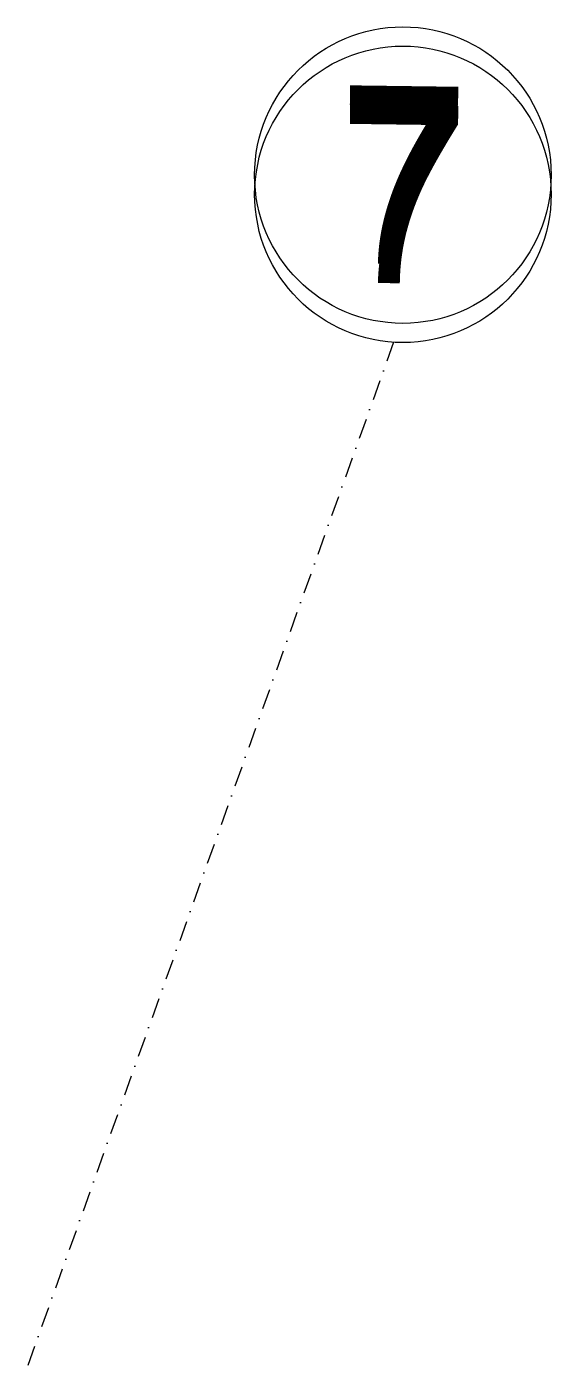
# Model space of a CAD drawing. Header units: millimetres. Extents: x 26282 to 30760, y 1404 to 4574.
# Drawn here: x 30289.9 to 30372.4, y 4076.7 to 4287.6 of the extents above; entities that cross this region are included whole.
import ezdxf
from ezdxf.enums import TextEntityAlignment as Align

# ---------------------------------------------------------------- set-up
doc = ezdxf.new("R2010")
doc.units = ezdxf.units.MM
doc.header["$LTSCALE"] = 0.25
doc.linetypes.add('DASHDOT', pattern=[25.4, 12.7, -6.35, 0, -6.35])
for name, color, linetype, lineweight in [('AB-DUV', 4, 'Continuous', 50), ('AKS', 252, 'Continuous', 20), ('MKAK4', 10, 'DASHDOT', 20)]:
    doc.layers.add(name, color=color, linetype=linetype, lineweight=lineweight)
doc.styles.add('DR-ölçü', font='GOTHIC.TTF', dxfattribs={"width": 0.8})

# ---------------------------------------------------------------- blocks, each defined once
blk = doc.blocks.new('A$C187D15ED')
at = {"layer": 'AKS', "ltscale": 0.01}
blk.add_circle((10778.62, 4056.22), 23.31, dxfattribs=at)
blk.add_circle((10778.62, 4056.22), 23.31, dxfattribs=at)
at = {"layer": 'MKAK4', "lineweight": 0}
blk.add_lwpolyline([(10777.16, 4032.95), (10719.49, 3871.64)], dxfattribs=at)
at = {"layer": 'AKS', "style": 'DR-ölçü'}
blk.add_text('7', height=28, rotation=359.2357, dxfattribs=at).set_placement((10778.62, 4056.22), align=Align.MIDDLE_CENTER)

msp = doc.modelspace()

# ---------------------------------------------------------------- block references
at = {"layer": 'AB-DUV', "ltscale": 100}
msp.add_blockref('A$C187D15ED', (19570.424, 205.028, 5.126), dxfattribs=at)

# ---------------------------------------------------------------- next in the draw order: linework, layer by layer
at = {"layer": 'AKS', "ltscale": 0.01}
msp.add_circle((30349.042, 4264.267), 23.314, dxfattribs=at)
msp.add_circle((30349.042, 4264.267), 23.314, dxfattribs=at)

# ---------------------------------------------------------------- next in the draw order: texts
at = {"layer": 'AKS', "style": 'DR-ölçü'}
msp.add_text('7', height=28, rotation=359.23573, dxfattribs=at).set_placement((30349.042, 4264.267), align=Align.MIDDLE_CENTER)

doc.saveas('drawing.dxf')
